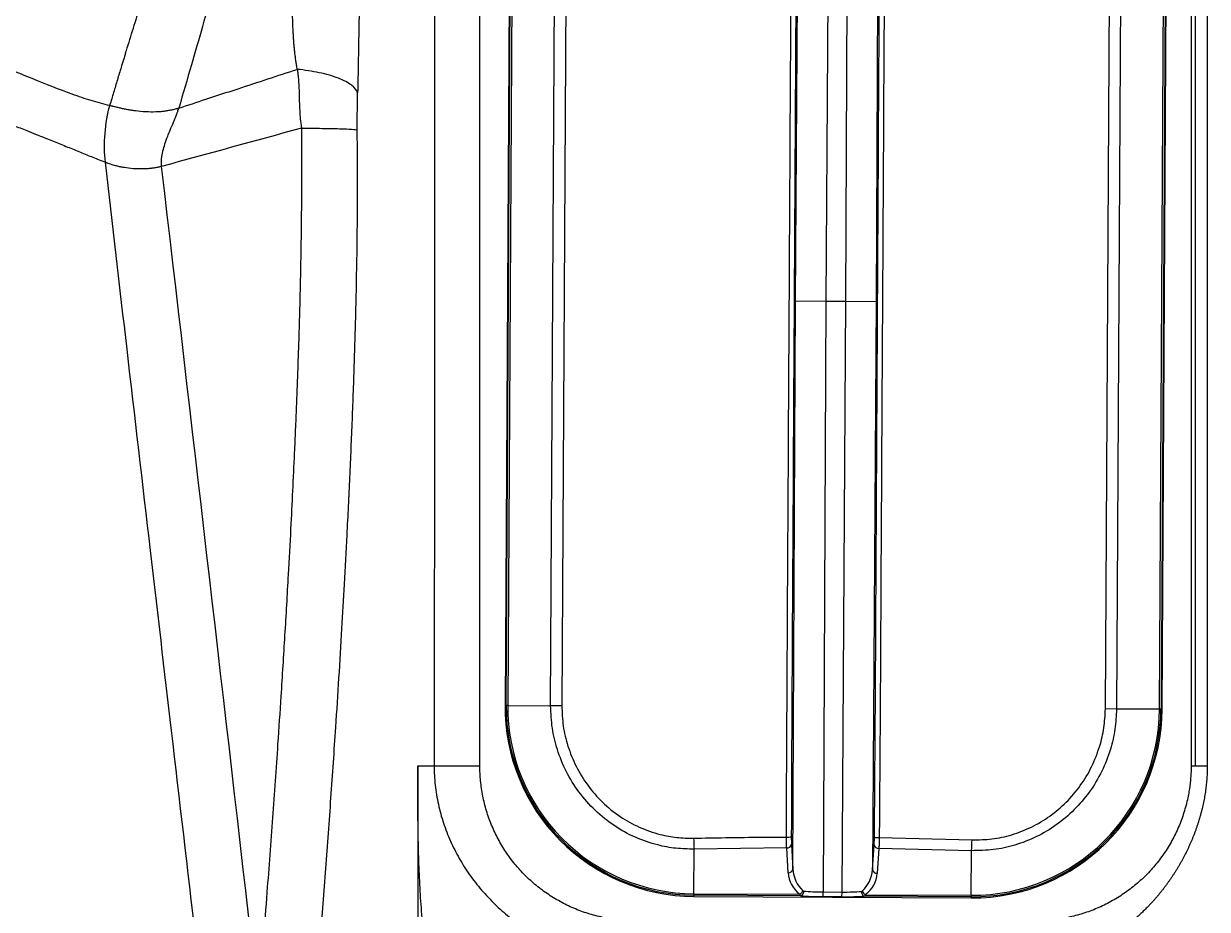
# Model space of a CAD drawing. Extents: x 525 to 613, y 487 to 635.
# Drawn here: x 601.28 to 608.69, y 530.79 to 536.34 of the extents above; entities that cross this region are included whole.
import ezdxf

# ---------------------------------------------------------------- set-up
doc = ezdxf.new("R2010")
doc.units = 0
doc.header["$MEASUREMENT"] = 0
doc.layers.add('1', color=4, linetype='Continuous')
doc.layers.add('STD TEST', color=3, linetype='Continuous')

# ---------------------------------------------------------------- blocks, each defined once
blk = doc.blocks.new('2023 VANGUARD')
at = {"layer": '1', "color": 3, "linetype": 'Continuous', "lineweight": 25}
for p, q in [((37.3641, -54.3867), (37.34, -58.0888)), ((37.465, -58.0895), (37.4827, -54.3873)), ((37.1503, -58.0878), (37.1735, -54.5269)), ((37.6717, -54.5297), (37.6547, -58.0906)), ((35.1726, -61.0002), (35.1726, -55.1414)), ((39.6274, -55.1414), (39.6274, -61.0002)), ((39.652, -55.1414), (39.652, -61.0002)), ((39.7289, -55.1414), (39.7289, -61.0002)), ((35.3589, -55.5321), (35.3302, -60.6231)), ((35.3375, -60.6231), (35.3662, -55.5321)), ((35.3757, -55.5322), (35.3469, -60.6232)), ((35.6161, -60.6247), (35.6448, -55.5337)), ((35.7146, -55.5341), (35.6858, -60.6251)), ((39.0905, -60.6443), (39.1192, -55.5533)), ((39.1889, -55.5537), (39.1602, -60.6447)), ((39.4294, -60.6462), (39.4581, -55.5552)), ((39.4676, -55.5553), (39.4388, -60.6462)), ((39.4461, -60.6463), (39.4748, -55.5553)), ((37.1333, -61.6487), (37.1503, -58.0878)), ((37.1503, -58.0878), (37.34, -58.0888)), ((37.34, -58.0888), (37.3224, -61.791)), ((37.34, -58.0888), (37.465, -58.0895)), ((37.4409, -61.7917), (37.465, -58.0895)), ((37.465, -58.0895), (37.6547, -58.0906)), ((37.6547, -58.0906), (37.6315, -61.6515)), ((35.3302, -60.6231), (35.3375, -60.6231)), ((35.3469, -60.6232), (35.3375, -60.6231)), ((35.3469, -60.6232), (35.6161, -60.6247)), ((35.6858, -60.6251), (35.6161, -60.6247)), ((39.1602, -60.6447), (39.0905, -60.6443)), ((39.4294, -60.6462), (39.1602, -60.6447)), ((39.4388, -60.6462), (39.4294, -60.6462)), ((39.4461, -60.6463), (39.4388, -60.6462)), ((34.7834, -61.0002), (34.7834, -65.2383)), ((37.674, -61.4502), (38.2555, -61.4643)), ((36.5125, -61.802), (36.5141, -61.5226)), ((37.0944, -61.5152), (36.5141, -61.5226)), ((37.1032, -61.6712), (37.0944, -61.5152)), ((37.1244, -61.4927), (37.1333, -61.6487)), ((37.6315, -61.6515), (37.6422, -61.4956)), ((37.672, -61.5184), (37.6614, -61.6743)), ((38.2521, -61.5324), (37.672, -61.5184)), ((38.2505, -61.8118), (38.2521, -61.5324)), ((36.5124, -61.8187), (36.5125, -61.8115)), ((36.5124, -61.8187), (38.2504, -61.8285)), ((36.5125, -61.802), (37.1762, -61.8057)), ((36.5125, -61.802), (36.5125, -61.8115)), ((37.1823, -61.8152), (36.5125, -61.8115)), ((37.3222, -61.8204), (37.3224, -61.791)), ((37.4407, -61.8211), (37.3222, -61.8204)), ((37.3224, -61.791), (37.4409, -61.7917)), ((37.4407, -61.8211), (37.4409, -61.7917)), ((38.2505, -61.8213), (37.5806, -61.8175)), ((37.5869, -61.8081), (38.2505, -61.8118)), ((38.2504, -61.8285), (38.2505, -61.8213)), ((38.2505, -61.8118), (38.2505, -61.8213))]:
    blk.add_line(p, q, dxfattribs=at)
at = {"layer": '1', "color": 3, "linetype": 'Continuous', "lineweight": 25, "flags": 128}
blk.add_lwpolyline([(32.8549, -56.8635), (32.8565, -56.8577), (32.8582, -56.852)], dxfattribs=at)
at = {"layer": '1', "color": 3, "linetype": 'Continuous', "lineweight": 25}
for centre, radius, start, end in [((36.5192, -60.6298), 1.189, 179.67673, 269.67673), ((36.5192, -60.6298), 1.1817, 179.67673, 269.67673), ((36.5192, -60.6298), 1.1722, 179.67673, 269.67673), ((38.2571, -60.6396), 1.189, 269.67673, 359.67673), ((38.2571, -60.6396), 1.1722, 269.67673, 359.67673), ((38.2571, -60.6396), 1.1817, 269.67673, 359.67673), ((38.622, -61.4078), 2.111, 181.26716, 183.11807), ((37.1004, -61.3277), 0.1194, 266.51749, 281.10916), ((37.6681, -61.3309), 0.1194, 258.24431, 272.83598), ((37.0967, -61.4869), 0.0283, 265.23042, 348.36332), ((37.6699, -61.4902), 0.0283, 190.99014, 274.12305), ((36.1457, -61.3938), 2.111, 356.23539, 358.08631), ((37.1056, -61.6429), 0.0283, 265.23042, 348.36332), ((37.6593, -61.6461), 0.0283, 190.99014, 274.12305), ((37.152, -61.7637), 0.0485, 299.98679, 335.89907), ((37.173, -61.7881), 0.0287, 289.08662, 4.54583), ((37.5903, -61.7904), 0.0287, 174.80764, 250.26684), ((37.6116, -61.7663), 0.0485, 203.4544, 239.36667)]:
    blk.add_arc(centre, radius, start, end, dxfattribs=at)
for centre, major_axis, ratio, start_param, end_param in [((37.323, -61.6619), (0.22, -0.0019), 0.878974, 3.199142, 3.989872), ((37.3231, -61.6393), (-0.0039, 0.1938), 0.98006, 1.599338, 2.390068), ((37.4419, -61.6399), (0.0061, 0.1938), 0.98006, 3.893117, 4.683847), ((37.4418, -61.6626), (0.22, -0.0006), 0.878974, 5.434906, 6.225636), ((37.3223, -61.8011), (0.22, -0.0012), 0.087624, 4.023458, 4.712481), ((37.3225, -61.7713), (0.19, -0.0011), 0.104015, 4.023487, 4.71251), ((37.4409, -61.8018), (0.22, -0.0012), 0.087624, 4.712297, 5.40132), ((37.441, -61.7719), (0.19, -0.001), 0.104015, 4.712268, 5.401291)]:
    blk.add_ellipse(centre, major_axis=major_axis, ratio=ratio, start_param=start_param, end_param=end_param, dxfattribs=at)
for points, knots in [([(32.9532, -56.5367), (32.9569, -56.525), (32.9679, -56.4898), (32.9936, -56.4076), (33.0741, -56.149), (33.2034, -55.7255), (33.3705, -55.1598), (33.4782, -54.7823), (33.531, -54.5934), (33.531, -54.5934), (33.531, -54.5934), (33.531, -54.5934)], [-0.0000131, -0.0000131, -0.0000131, -0.0000131, 0.0155557, 0.0468057, 0.1093057, 0.3593057, 0.6093057, 0.8593057, 0.8593057, 0.8593057, 0.8593187, 0.8593187, 0.8593187, 0.8593187]), ([(37.0932, -61.4469), (37.0934, -61.3339), (37.0939, -61.1078), (37.0962, -60.6544), (37.1009, -59.8605), (37.1051, -59.0892), (37.1103, -58.182), (37.1152, -57.289), (37.1212, -56.267), (37.1257, -55.3874), (37.1293, -54.948), (37.1311, -54.7282)], [0, 0, 0, 0, 0.050521, 0.101106, 0.202396, 0.404979, 0.44546, 0.607388, 0.803661, 0.901797, 1, 1, 1, 1]), ([(37.1613, -54.7306), (37.1594, -54.9521), (37.1557, -55.3955), (37.1522, -56.0615), (37.1464, -57.1717), (37.1385, -58.5131), (37.1315, -59.7836), (37.1271, -60.5389), (37.1246, -60.9923), (37.1238, -61.294), (37.1234, -61.4449)], [0, 0, 0, 0, 0.099095, 0.198274, 0.29746, 0.595095, 0.797509, 0.865024, 0.932533, 1, 1, 1, 1]), ([(37.6437, -61.4478), (37.6456, -61.2262), (37.6494, -60.7829), (37.6528, -60.1168), (37.6586, -59.0067), (37.6665, -57.6652), (37.6735, -56.3947), (37.6779, -55.6395), (37.6804, -55.1861), (37.6812, -54.8843), (37.6816, -54.7335)], [0, 0, 0, 0, 0.099095, 0.198274, 0.29746, 0.595095, 0.797509, 0.865024, 0.932533, 1, 1, 1, 1]), ([(37.7119, -54.7315), (37.7116, -54.8444), (37.7111, -55.0705), (37.7088, -55.5239), (37.7042, -56.3178), (37.6999, -57.0892), (37.6948, -57.9963), (37.6898, -58.8893), (37.6838, -59.9114), (37.6793, -60.791), (37.6758, -61.2304), (37.674, -61.4502)], [0, 0, 0, 0, 0.0505206, 0.1011062, 0.2023962, 0.4049787, 0.4454605, 0.6073876, 0.8036607, 0.9017972, 1, 1, 1, 1]), ([(33.8481, -54.8288), (33.8391, -54.8649), (33.8214, -54.9363), (33.7946, -55.042), (33.7683, -55.1449), (33.7424, -55.245), (33.7024, -55.3979), (33.6481, -55.6014), (33.5793, -55.8539), (33.5088, -56.1086), (33.4381, -56.3592), (33.3637, -56.619), (33.3135, -56.7892), (33.2868, -56.8797)], [0, 0, 0, 0, 0.052653, 0.103992, 0.154003, 0.202673, 0.24999, 0.377208, 0.500001, 0.619219, 0.750011, 0.867086, 1, 1, 1, 1]), ([(34.0287, -56.6367), (34.0273, -56.6282), (34.0244, -56.6109), (34.0206, -56.5848), (34.0171, -56.5582), (34.0139, -56.5312), (34.011, -56.5037), (34.0085, -56.4758), (34.0063, -56.4474), (34.0044, -56.4187), (34.0028, -56.3894), (34.0015, -56.3597), (34.0005, -56.3296), (33.9999, -56.2991), (33.9995, -56.2681), (33.9995, -56.2367), (33.9998, -56.1833), (34.0018, -56.1057), (34.0067, -56.0019), (34.0139, -55.8913), (34.0231, -55.7793), (34.0333, -55.6692), (34.0429, -55.5746), (34.0516, -55.4924), (34.059, -55.4214), (34.068, -55.3346), (34.0777, -55.24), (34.0868, -55.1435), (34.0935, -55.0627), (34.0987, -54.9914), (34.1013, -54.9455), (34.1025, -54.9234)], [0, 0, 0, 0, 0.0149112, 0.0300635, 0.0454599, 0.0611029, 0.0769951, 0.0931385, 0.1095351, 0.1261868, 0.1430951, 0.1602613, 0.1776866, 0.1953721, 0.2133187, 0.2315269, 0.2499972, 0.3063369, 0.3667826, 0.431338, 0.4999958, 0.5634054, 0.6249934, 0.6666533, 0.7083211, 0.7499981, 0.8196241, 0.8749996, 0.9197542, 0.9614156, 1, 1, 1, 1]), ([(34.4393, -55.0441), (34.4387, -55.079), (34.4368, -55.1739), (34.4333, -55.3539), (34.4284, -55.609), (34.4234, -55.8851), (34.4187, -56.157), (34.4148, -56.3828), (34.411, -56.5918), (34.4083, -56.7198), (34.4069, -56.7838)], [0, 0, 0, 0, 0.060211, 0.163617, 0.310217, 0.500009, 0.639462, 0.778914, 0.889457, 1, 1, 1, 1]), ([(34.8886, -55.1414), (34.889, -56.1179), (34.8893, -57.0943), (34.8882, -59.0473), (34.8873, -60.0237), (34.8865, -61.0002)], [0, 0, 0, 0, 0.5, 0.5, 1, 1, 1, 1]), ([(32.8549, -56.8635), (32.8162, -56.8544), (32.7774, -56.8444), (32.6993, -56.8205), (32.6599, -56.8072), (32.5396, -56.7637), (32.4566, -56.7306), (32.3247, -56.6769), (32.2794, -56.6583), (32.186, -56.6201), (32.1378, -56.6004), (32.038, -56.5604), (31.9865, -56.5399), (31.8795, -56.4987), (31.8237, -56.4778), (31.7667, -56.4569)], [0, 0, 0, 0, 0.125, 0.125, 0.25, 0.25, 0.5, 0.5, 0.625, 0.625, 0.75, 0.75, 0.875, 0.875, 1, 1, 1, 1]), ([(32.9532, -56.5367), (32.9504, -56.5456), (32.9449, -56.5631), (32.9369, -56.5888), (32.9278, -56.6185), (32.9173, -56.6529), (32.9054, -56.6921), (32.8935, -56.7318), (32.8817, -56.7716), (32.8699, -56.8117), (32.8621, -56.8385), (32.8582, -56.852)], [0, 0, 0, 0, 0.0873574, 0.1706842, 0.2499949, 0.3744275, 0.4999987, 0.6242076, 0.7499988, 0.8750002, 1, 1, 1, 1]), ([(33.2868, -56.8797), (33.3436, -56.861), (33.4674, -56.8204), (33.6536, -56.7594), (33.8441, -56.697), (33.9677, -56.6566), (34.0287, -56.6367)], [0, 0, 0, 0, 0.229554, 0.500031, 0.752894, 1, 1, 1, 1]), ([(34.0287, -56.6367), (34.0288, -56.6371), (34.0289, -56.6377), (34.0291, -56.6389), (34.0293, -56.6405), (34.03, -56.6444), (34.0305, -56.6477), (34.0314, -56.6541), (34.032, -56.6583), (34.0335, -56.6705), (34.0343, -56.6783), (34.0363, -56.7011), (34.0373, -56.7156), (34.0396, -56.7582), (34.0406, -56.786), (34.0421, -56.8407), (34.0431, -56.8693), (34.0462, -56.9294), (34.0484, -56.9621), (34.0546, -57.0054)], [0, 0, 0, 0, 0.003906, 0.003906, 0.007812, 0.015625, 0.03125, 0.03125, 0.0625, 0.0625, 0.125, 0.125, 0.25, 0.25, 0.5, 0.5, 0.75, 0.75, 1, 1, 1, 1]), ([(34.4069, -56.7839), (34.4019, -56.7684), (34.3896, -56.7523), (34.3492, -56.7211), (34.321, -56.7059), (34.2516, -56.6789), (34.2106, -56.6672), (34.1223, -56.6484), (34.0753, -56.6414), (34.0287, -56.6368)], [0, 0, 0, 0, 0.25, 0.25, 0.5, 0.5, 0.75, 0.75, 1, 1, 1, 1]), ([(31.7348, -56.7553), (31.7355, -56.7557), (31.7368, -56.7565), (31.7395, -56.7582), (31.7443, -56.761), (31.7538, -56.7668), (31.7728, -56.778), (31.7999, -56.7935), (31.8322, -56.8112), (31.8657, -56.8288), (31.8974, -56.8447), (31.9392, -56.8643), (31.9841, -56.8836), (32.035, -56.9037), (32.0801, -56.9208), (32.1244, -56.9379), (32.1824, -56.9603), (32.2529, -56.9879), (32.3276, -57.0176), (32.3983, -57.0459), (32.4699, -57.0747), (32.5352, -57.1011), (32.6037, -57.1287), (32.6711, -57.156), (32.7499, -57.1877), (32.8014, -57.2081), (32.8271, -57.2184)], [0, 0, 0, 0, 0.001573, 0.003125, 0.00625, 0.0125, 0.025, 0.050001, 0.075002, 0.100003, 0.128575, 0.150003, 0.200001, 0.2375, 0.274998, 0.312497, 0.349997, 0.424999, 0.499999, 0.555469, 0.624997, 0.70751, 0.749996, 0.833335, 0.916669, 1, 1, 1, 1]), ([(34.4051, -57.0158), (34.405, -57.0122), (34.405, -57.0051), (34.4049, -56.9943), (34.4049, -56.9835), (34.4049, -56.9728), (34.4049, -56.9626), (34.405, -56.9488), (34.4051, -56.9275), (34.4053, -56.8991), (34.4056, -56.8677), (34.4059, -56.838), (34.4063, -56.8127), (34.4067, -56.795), (34.4069, -56.7865), (34.4069, -56.7839)], [0, 0, 0, 0, 0.045547, 0.09104, 0.136504, 0.181954, 0.227401, 0.267012, 0.357956, 0.500005, 0.632453, 0.764878, 0.886079, 0.964712, 1, 1, 1, 1]), ([(33.2868, -56.8797), (33.2831, -56.8809), (33.2755, -56.8833), (33.2641, -56.8865), (33.2525, -56.8894), (33.2408, -56.8921), (33.229, -56.8945), (33.217, -56.8966), (33.2049, -56.8984), (33.1927, -56.9), (33.1803, -56.9014), (33.1679, -56.9025), (33.1554, -56.9033), (33.1259, -56.9046), (33.0772, -56.9039), (33.0265, -56.899), (32.987, -56.8932), (32.9603, -56.8885), (32.9349, -56.8834), (32.9153, -56.8789), (32.9001, -56.8751), (32.8888, -56.8723), (32.879, -56.8697), (32.8707, -56.8675), (32.8639, -56.8658), (32.8586, -56.8644), (32.8561, -56.8638), (32.8549, -56.8635)], [0, 0, 0, 0, 0.019091, 0.038454, 0.058108, 0.078068, 0.098352, 0.118968, 0.139925, 0.16123, 0.18289, 0.20491, 0.227295, 0.25005, 0.365048, 0.499959, 0.557707, 0.624968, 0.687393, 0.749976, 0.789458, 0.827671, 0.864601, 0.90026, 0.934678, 0.967905, 1, 1, 1, 1]), ([(33.1797, -57.2447), (33.1794, -57.2418), (33.1788, -57.2359), (33.1784, -57.2269), (33.1783, -57.2177), (33.1785, -57.2084), (33.1792, -57.1988), (33.1802, -57.189), (33.1815, -57.179), (33.1832, -57.1687), (33.1852, -57.1583), (33.1901, -57.1366), (33.2002, -57.102), (33.2159, -57.0591), (33.2347, -57.0136), (33.2511, -56.9749), (33.2652, -56.9405), (33.2743, -56.9165), (33.2815, -56.8967), (33.2852, -56.8849), (33.2868, -56.8797)], [0, 0, 0, 0, 0.022462, 0.045388, 0.068819, 0.092796, 0.117356, 0.142533, 0.168359, 0.194863, 0.222072, 0.25001, 0.366348, 0.499974, 0.604287, 0.749991, 0.830541, 0.899031, 0.955511, 1, 1, 1, 1]), ([(34.0547, -57.0054), (34.0549, -57.0539), (34.0555, -57.1509), (34.0556, -57.2964), (34.0552, -57.4418), (34.0541, -57.5873), (34.0522, -57.7327), (34.0497, -57.878), (34.0466, -58.0234), (34.0428, -58.1687), (34.0385, -58.314), (34.0337, -58.4593), (34.0285, -58.6046), (34.0229, -58.7498), (34.0169, -58.895), (34.0057, -59.1501), (33.991, -59.4526), (33.9707, -59.8336), (33.9504, -60.1833), (33.9282, -60.5377), (33.9029, -60.9184), (33.8741, -61.328), (33.8438, -61.7347), (33.8241, -61.9882), (33.8165, -62.0858)], [0, 0, 0, 0, 0.028586, 0.05717, 0.08575, 0.114327, 0.1429, 0.171472, 0.200043, 0.228613, 0.257182, 0.285752, 0.314322, 0.342892, 0.371463, 0.400034, 0.493462, 0.550038, 0.625039, 0.700039, 0.759456, 0.85003, 0.942216, 1, 1, 1, 1]), ([(34.0546, -57.0054), (34.0984, -57.0055), (34.1422, -57.0058), (34.2238, -57.0068), (34.2615, -57.0076), (34.3251, -57.0094), (34.351, -57.0106), (34.3885, -57.0131), (34.4001, -57.0145), (34.405, -57.0158)], [0, 0, 0, 0, 0.25, 0.25, 0.5, 0.5, 0.75, 0.75, 1, 1, 1, 1]), ([(34.1741, -62.0858), (34.1798, -62.0121), (34.1913, -61.8648), (34.208, -61.6437), (34.2243, -61.4226), (34.2402, -61.2013), (34.2556, -60.98), (34.2794, -60.6265), (34.3028, -60.2541), (34.3257, -59.8524), (34.3424, -59.5365), (34.359, -59.1929), (34.3744, -58.8318), (34.3875, -58.47), (34.3978, -58.1072), (34.4046, -57.7434), (34.4072, -57.3795), (34.4057, -57.1369), (34.405, -57.0158)], [0, 0, 0, 0, 0.043677, 0.087365, 0.131065, 0.174777, 0.218501, 0.26224, 0.38419, 0.439039, 0.500038, 0.571157, 0.642318, 0.713596, 0.785059, 0.856704, 0.928491, 1, 1, 1, 1]), ([(33.1797, -57.2447), (33.1762, -57.2456), (33.1691, -57.2475), (33.1583, -57.25), (33.1473, -57.2522), (33.1361, -57.2542), (33.1247, -57.2559), (33.113, -57.2574), (33.1012, -57.2586), (33.0893, -57.2596), (33.0772, -57.2603), (33.065, -57.2608), (33.0387, -57.2612), (32.9968, -57.2594), (32.9577, -57.2546), (32.9289, -57.2494), (32.9077, -57.2449), (32.8867, -57.2396), (32.8673, -57.2337), (32.852, -57.2284), (32.8411, -57.2243), (32.8343, -57.2215), (32.8301, -57.2196), (32.8281, -57.2188), (32.8271, -57.2184)], [0, 0, 0, 0, 0.020047, 0.040587, 0.061638, 0.083215, 0.105335, 0.128009, 0.151249, 0.175065, 0.199465, 0.224457, 0.250044, 0.363728, 0.499943, 0.540021, 0.601826, 0.688021, 0.749985, 0.825505, 0.89643, 0.934568, 0.969062, 1, 1, 1, 1]), ([(33.3939, -62.0858), (33.343, -61.6507), (33.2483, -60.8395), (33.1047, -59.6074), (32.9666, -58.42), (32.8724, -57.6087), (32.8271, -57.2184)], [0, 0, 0, 0, 0.268195, 0.5, 0.759422, 1, 1, 1, 1]), ([(36.5141, -61.5226), (36.4762, -61.5219), (36.3998, -61.5205), (36.2759, -61.4971), (36.1443, -61.4521), (36.0119, -61.379), (35.8918, -61.2827), (35.7912, -61.1684), (35.7111, -61.0388), (35.6561, -60.9036), (35.6219, -60.764), (35.6181, -60.6715), (35.6161, -60.6247)], [0, 0, 0, 0, 0.080362, 0.162168, 0.266785, 0.374574, 0.481655, 0.592006, 0.696454, 0.803794, 0.900718, 1, 1, 1, 1]), ([(35.6858, -60.6251), (35.6876, -60.6671), (35.6911, -60.7523), (35.7221, -60.8799), (35.7726, -61.0058), (35.8453, -61.1247), (35.9383, -61.2317), (36.0474, -61.3202), (36.1702, -61.3889), (36.2905, -61.4307), (36.4058, -61.4527), (36.4761, -61.4539), (36.5115, -61.4545)], [0, 0, 0, 0, 0.096835, 0.196075, 0.300852, 0.408482, 0.515663, 0.626091, 0.730594, 0.838273, 0.918398, 1, 1, 1, 1]), ([(39.1602, -60.6447), (39.1581, -60.6868), (39.154, -60.7721), (39.123, -60.9037), (39.0708, -61.0375), (38.9942, -61.1654), (38.8976, -61.2792), (38.786, -61.3735), (38.66, -61.4486), (38.5276, -61.4999), (38.3899, -61.5303), (38.2984, -61.5317), (38.2521, -61.5324)], [0, 0, 0, 0, 0.089523, 0.180952, 0.285721, 0.393378, 0.495975, 0.601402, 0.702303, 0.806003, 0.901768, 1, 1, 1, 1]), ([(38.2555, -61.4643), (38.297, -61.4638), (38.3811, -61.4628), (38.5066, -61.4351), (38.6294, -61.3876), (38.7444, -61.3189), (38.8481, -61.2311), (38.9363, -61.1268), (39.0076, -61.0076), (39.0555, -60.8849), (39.0846, -60.7624), (39.0885, -60.6839), (39.0905, -60.6443)], [0, 0, 0, 0, 0.095477, 0.193492, 0.294289, 0.397934, 0.500621, 0.606162, 0.711252, 0.819238, 0.908705, 1, 1, 1, 1]), ([(34.7834, -61.0002), (34.7855, -61.0002), (34.7899, -61.0002), (34.7985, -61.0002), (34.8093, -61.0002), (34.8221, -61.0002), (34.835, -61.0002), (34.8478, -61.0002), (34.8607, -61.0002), (34.8715, -61.0002), (34.879, -61.0002), (34.8833, -61.0002), (34.8854, -61.0002), (34.8865, -61.0002)], [0, 0, 0, 0, 0.0625, 0.125, 0.25, 0.375, 0.5, 0.625, 0.75, 0.875, 0.9375, 0.96875, 1, 1, 1, 1]), ([(35.7285, -63.1602), (35.7229, -63.1601), (35.7116, -63.1601), (35.6948, -63.1597), (35.6783, -63.1592), (35.6619, -63.1584), (35.6458, -63.1573), (35.6299, -63.156), (35.6142, -63.1545), (35.5988, -63.1527), (35.5836, -63.1507), (35.5686, -63.1485), (35.5302, -63.1421), (35.4697, -63.1279), (35.3914, -63.0998), (35.3183, -63.0631), (35.252, -63.0192), (35.191, -62.9686), (35.1201, -62.8959), (35.0434, -62.7918), (34.9721, -62.656), (34.9156, -62.5088), (34.8732, -62.3572), (34.8415, -62.1991), (34.8191, -62.0369), (34.8038, -61.8708), (34.7941, -61.7009), (34.7883, -61.5287), (34.7858, -61.3925), (34.7847, -61.2948), (34.7842, -61.2356), (34.7838, -61.1765), (34.7835, -61.1176), (34.7834, -61.0589), (34.7834, -61.0197), (34.7834, -61.0002)], [0, 0, 0, 0, 0.005998, 0.011929, 0.017796, 0.023599, 0.02934, 0.03502, 0.04064, 0.046202, 0.051708, 0.057158, 0.062554, 0.093828, 0.125061, 0.155621, 0.187379, 0.218094, 0.249927, 0.309719, 0.374934, 0.436196, 0.499954, 0.562226, 0.624897, 0.687773, 0.749942, 0.812749, 0.874924, 0.895998, 0.916965, 0.937838, 0.958627, 0.979344, 1, 1, 1, 1]), ([(34.8865, -61.0002), (34.8865, -61.0408), (34.8887, -61.0815), (34.8975, -61.1622), (34.904, -61.2024), (34.9214, -61.2816), (34.9321, -61.3208), (34.9575, -61.3976), (34.9722, -61.4355), (34.9887, -61.4725), (35.0053, -61.5096), (35.0237, -61.5457), (35.0637, -61.616), (35.0855, -61.6502), (35.1321, -61.7163), (35.157, -61.7483), (35.2096, -61.8097), (35.2373, -61.8392), (35.2954, -61.8954), (35.3257, -61.9222), (35.3887, -61.9728), (35.4214, -61.9967), (35.489, -62.0412), (35.5238, -62.0619), (35.5953, -62.0999), (35.6319, -62.1172), (35.6695, -62.1327), (35.7069, -62.1482), (35.7451, -62.1618), (35.8225, -62.1853), (35.8619, -62.1952), (35.9018, -62.2031), (35.9416, -62.211), (35.9818, -62.2169), (36.0626, -62.2246), (36.1032, -62.2265), (36.1438, -62.2263)], [0, 0, 0, 0, 0.062627, 0.062627, 0.12521, 0.12521, 0.187749, 0.187749, 0.25, 0.25025, 0.25025, 0.312718, 0.312718, 0.37516, 0.37516, 0.437584, 0.437584, 0.5, 0.5, 0.562416, 0.562416, 0.62484, 0.62484, 0.687282, 0.687282, 0.74975, 0.74975, 0.75, 0.812251, 0.812251, 0.874791, 0.874791, 0.875, 0.937373, 0.937373, 1, 1, 1, 1]), ([(36.1438, -61.9715), (36.112, -61.9715), (36.0801, -61.9699), (36.0168, -61.9637), (35.9853, -61.9591), (35.9541, -61.9529), (35.9227, -61.9467), (35.8919, -61.939), (35.8311, -61.9206), (35.8011, -61.9099), (35.7717, -61.8977), (35.7422, -61.8855), (35.7135, -61.872), (35.6574, -61.842), (35.6301, -61.8257), (35.5772, -61.7904), (35.5517, -61.7715), (35.5026, -61.7312), (35.4791, -61.7099), (35.4341, -61.665), (35.4128, -61.6414), (35.3725, -61.5923), (35.3536, -61.5668), (35.3183, -61.5139), (35.302, -61.4867), (35.2721, -61.4306), (35.2585, -61.4018), (35.2463, -61.3723), (35.2341, -61.3429), (35.2235, -61.313), (35.2051, -61.2522), (35.1974, -61.2213), (35.185, -61.1588), (35.1803, -61.1273), (35.1741, -61.0639), (35.1726, -61.0321), (35.1726, -61.0002)], [0, 0, 0, 0, 0.062627, 0.062627, 0.125, 0.125209, 0.125209, 0.187749, 0.187749, 0.25, 0.25025, 0.25025, 0.312718, 0.312718, 0.37516, 0.37516, 0.437584, 0.437584, 0.5, 0.5, 0.562416, 0.562416, 0.62484, 0.62484, 0.687282, 0.687282, 0.74975, 0.74975, 0.75, 0.812251, 0.812251, 0.87479, 0.87479, 0.937373, 0.937373, 1, 1, 1, 1]), ([(39.6274, -61.0002), (39.6274, -61.0066), (39.6273, -61.0193), (39.6268, -61.0384), (39.6258, -61.0575), (39.6245, -61.0765), (39.6228, -61.0955), (39.6208, -61.1145), (39.6184, -61.1334), (39.6156, -61.1524), (39.6124, -61.1713), (39.6041, -61.2151), (39.5872, -61.2831), (39.5551, -61.373), (39.5144, -61.4593), (39.4653, -61.5412), (39.4085, -61.6179), (39.3445, -61.6885), (39.2739, -61.7526), (39.1972, -61.8093), (39.1153, -61.8584), (39.029, -61.8991), (38.9391, -61.9312), (38.8649, -61.9497), (38.8084, -61.9598), (38.7705, -61.965), (38.7325, -61.9687), (38.6944, -61.971), (38.6689, -61.9713), (38.6562, -61.9715)], [0, 0, 0, 0, 0.0125348, 0.025055, 0.0375654, 0.0500708, 0.062576, 0.0750858, 0.0876051, 0.1001386, 0.1126912, 0.1252676, 0.1878632, 0.2502761, 0.3126447, 0.375175, 0.4376769, 0.5000034, 0.5623196, 0.6248322, 0.6873517, 0.7497307, 0.8121313, 0.8747529, 0.8998789, 0.9249282, 0.9499391, 0.9749502, 1, 1, 1, 1]), ([(39.7289, -61.0002), (39.7288, -61.0066), (39.7288, -61.0196), (39.7282, -61.0389), (39.7274, -61.0583), (39.7261, -61.0776), (39.7246, -61.0969), (39.7227, -61.1162), (39.7205, -61.1354), (39.718, -61.1547), (39.7152, -61.1738), (39.712, -61.1929), (39.7086, -61.212), (39.7048, -61.2309), (39.7007, -61.2499), (39.6964, -61.2687), (39.6917, -61.2875), (39.6867, -61.3062), (39.6815, -61.3248), (39.676, -61.3433), (39.6702, -61.3618), (39.6641, -61.3801), (39.6577, -61.3984), (39.6511, -61.4165), (39.6442, -61.4346), (39.6371, -61.4525), (39.6297, -61.4703), (39.622, -61.4881), (39.6141, -61.5057), (39.606, -61.5232), (39.5976, -61.5405), (39.5889, -61.5578), (39.58, -61.5749), (39.5709, -61.5919), (39.5615, -61.6087), (39.5519, -61.6254), (39.5421, -61.642), (39.532, -61.6585), (39.5217, -61.6748), (39.5112, -61.6909), (39.5005, -61.7069), (39.4895, -61.7227), (39.4783, -61.7384), (39.4669, -61.7539), (39.4553, -61.7693), (39.4434, -61.7845), (39.4314, -61.7995), (39.4217, -61.8112), (39.4144, -61.8198), (39.4095, -61.8256), (39.4042, -61.8318), (39.3985, -61.8383), (39.3924, -61.8452), (39.3859, -61.8524), (39.3789, -61.86), (39.3715, -61.868), (39.3637, -61.8763), (39.3555, -61.8848), (39.3467, -61.8938), (39.3376, -61.903), (39.3279, -61.9125), (39.3177, -61.9222), (39.307, -61.9322), (39.2958, -61.9425), (39.2841, -61.953), (39.2718, -61.9636), (39.259, -61.9745), (39.2456, -61.9855), (39.2316, -61.9967), (39.217, -62.008), (39.2018, -62.0194), (39.1859, -62.0308), (39.1695, -62.0423), (39.1523, -62.0538), (39.1345, -62.0653), (39.116, -62.0767), (39.0968, -62.0879), (39.0769, -62.0991), (39.0562, -62.1101), (39.0348, -62.1208), (39.0127, -62.1313), (38.9898, -62.1414), (38.9662, -62.1511), (38.9417, -62.1604), (38.9165, -62.1692), (38.8906, -62.1773), (38.8638, -62.1849), (38.8363, -62.1917), (38.808, -62.1977), (38.779, -62.2029), (38.7493, -62.2071), (38.7189, -62.2102), (38.6878, -62.2123), (38.6669, -62.2127), (38.6563, -62.2128)], [0, 0, 0, 0, 0.010869, 0.021736, 0.032604, 0.043472, 0.05434, 0.065209, 0.076079, 0.086949, 0.09782, 0.10869, 0.119561, 0.130431, 0.141299, 0.152168, 0.163037, 0.173905, 0.184774, 0.195644, 0.206514, 0.217384, 0.228255, 0.239125, 0.249996, 0.260866, 0.271735, 0.282604, 0.293474, 0.304343, 0.315212, 0.326082, 0.336952, 0.347822, 0.358692, 0.369562, 0.380433, 0.391303, 0.402173, 0.413043, 0.423913, 0.434782, 0.445652, 0.456522, 0.467392, 0.478262, 0.489132, 0.500002, 0.503974, 0.508253, 0.512838, 0.51773, 0.522928, 0.528433, 0.534244, 0.540362, 0.546787, 0.553518, 0.560555, 0.567899, 0.575549, 0.583506, 0.591769, 0.600338, 0.609215, 0.618398, 0.627888, 0.637686, 0.647791, 0.658202, 0.668919, 0.679943, 0.691272, 0.702907, 0.714848, 0.727096, 0.739651, 0.752514, 0.765686, 0.779166, 0.792952, 0.807043, 0.821438, 0.836137, 0.85114, 0.86645, 0.882067, 0.897994, 0.914229, 0.93077, 0.947618, 0.964773, 0.982233, 1, 1, 1, 1]), ([(36.5115, -61.4545), (36.5781, -61.4531), (36.7719, -61.4491), (36.9659, -61.4477), (37.0932, -61.4469)], [0, 0, 0, 0, 0.34374, 1, 1, 1, 1]), ([(37.0944, -61.5152), (37.094, -61.5055), (37.0934, -61.4875), (37.0932, -61.4617), (37.0932, -61.4487), (37.0932, -61.4469)], [0, 0, 0, 0, 0.499095, 0.929538, 1, 1, 1, 1]), ([(37.1234, -61.4449), (37.1234, -61.4461), (37.1234, -61.4552), (37.1236, -61.4733), (37.1241, -61.4859), (37.1244, -61.4927)], [0, 0, 0, 0, 0.070459, 0.500882, 1, 1, 1, 1]), ([(37.6422, -61.4956), (37.6422, -61.4947), (37.6426, -61.4886), (37.6433, -61.4736), (37.6436, -61.4568), (37.6437, -61.4478)], [0, 0, 0, 0, 0.0719484, 0.5021147, 1, 1, 1, 1]), ([(37.674, -61.4502), (37.6738, -61.463), (37.6734, -61.487), (37.6725, -61.5085), (37.6721, -61.5172), (37.672, -61.5184)], [0, 0, 0, 0, 0.497909, 0.92806, 1, 1, 1, 1]), ([(37.1823, -61.8152), (37.1814, -61.8147), (37.1791, -61.8134), (37.1773, -61.8085), (37.1762, -61.8057)], [0, 0, 0, 0, 0.423625, 1, 1, 1, 1]), ([(37.1963, -61.7835), (37.1972, -61.7842), (37.1988, -61.7854), (37.2007, -61.7857), (37.2016, -61.7858)], [0, 0, 0, 0, 0.561663, 1, 1, 1, 1]), ([(37.5617, -61.7878), (37.5628, -61.7877), (37.5643, -61.7874), (37.5661, -61.7864), (37.5668, -61.7859), (37.5671, -61.7856)], [0, 0, 0, 0, 0.556675, 0.809847, 1, 1, 1, 1]), ([(37.5869, -61.8081), (37.5865, -61.8091), (37.5852, -61.813), (37.583, -61.8164), (37.5812, -61.8172), (37.5806, -61.8175)], [0, 0, 0, 0, 0.200723, 0.75275, 1, 1, 1, 1])]:
    blk.add_open_spline(points, degree=3, knots=knots, dxfattribs=at)
for points in [[(32.8271, -57.2184), (32.8146, -57.1104), (32.8253, -56.9651), (32.8549, -56.8635)], [(34.0547, -57.0054), (33.7631, -57.0852), (33.4714, -57.1649), (33.1797, -57.2447)], [(33.7415, -62.0857), (33.5552, -60.4718), (33.3679, -58.8581), (33.1797, -57.2447)], [(34.8865, -61.0002), (34.8959, -61.0002), (35.0352, -61.0002), (35.1726, -61.0002)], [(39.6274, -61.0002), (39.6356, -61.0002), (39.6438, -61.0002), (39.652, -61.0002)], [(39.652, -61.0002), (39.6773, -61.0002), (39.703, -61.0002), (39.7289, -61.0002)]]:
    blk.add_open_spline(points, degree=3, dxfattribs=at)
blk = doc.blocks.new('2026 Vanguard')
at = {"layer": 'STD TEST', "color": 1}
blk.add_blockref('2023 VANGUARD', (44.1613, 88.209), dxfattribs=at)

msp = doc.modelspace()

# ---------------------------------------------------------------- block references
at = {"layer": '1'}
msp.add_blockref('2026 Vanguard', (524.7985, 504.4821), dxfattribs=at)

doc.saveas('drawing.dxf')
